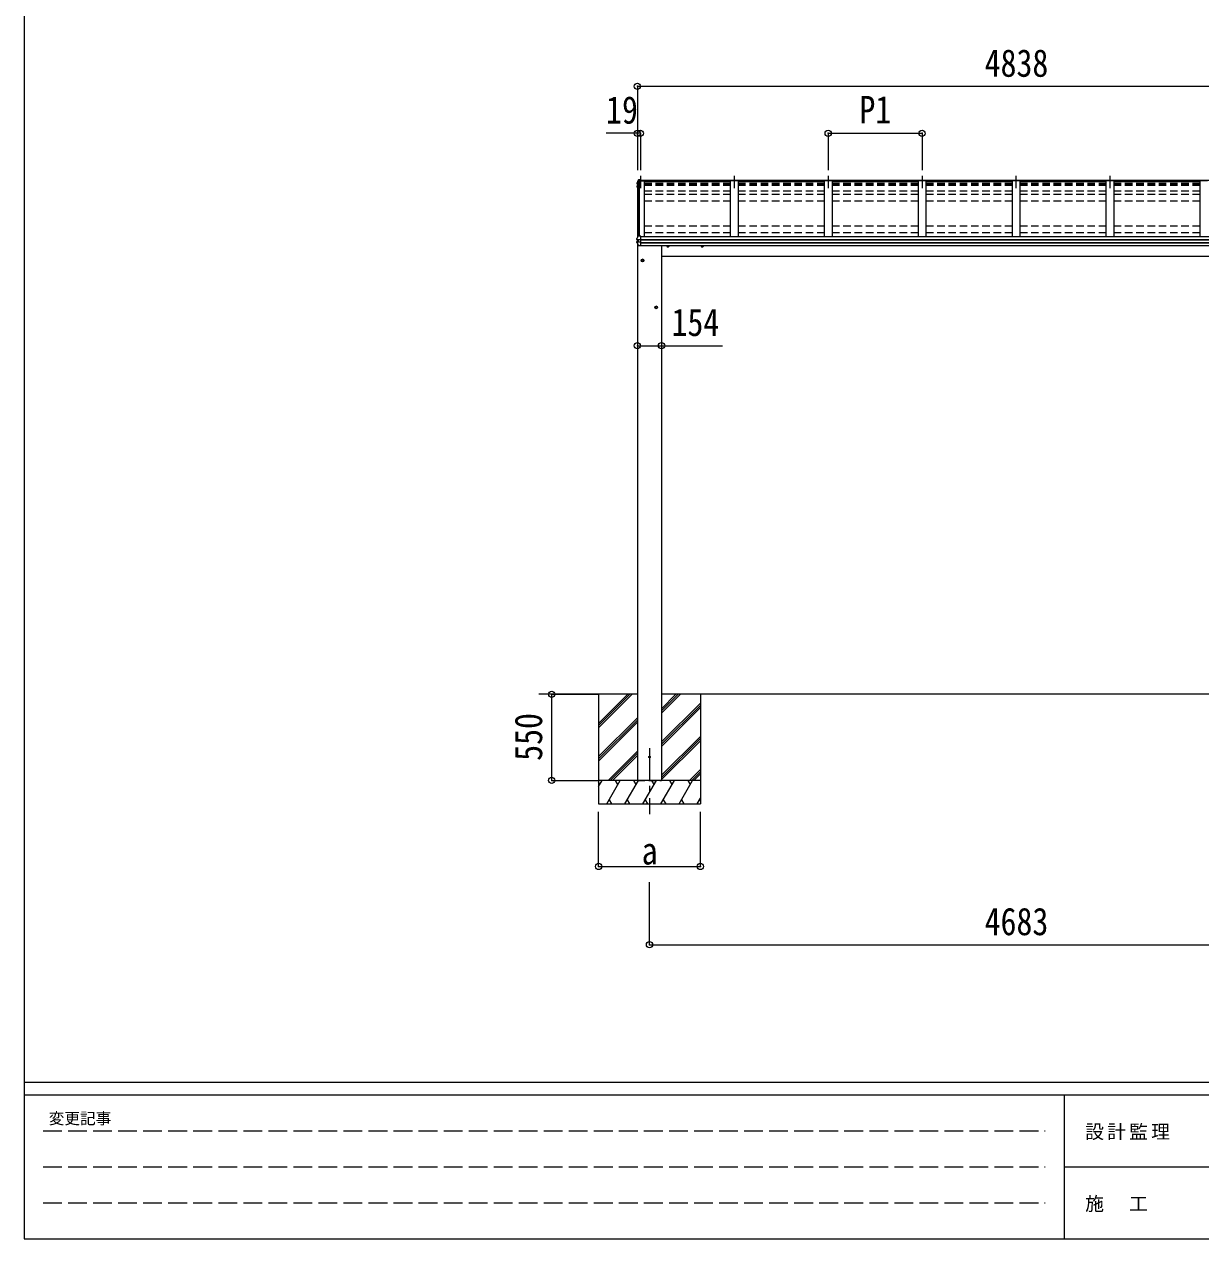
# Model space of a CAD drawing. Units: millimetres at full size, sheet at 1:40; some dimension numbers follow another scale. Extents: x -11243 to 11243, y -7760 to 7760.
# Drawn here: x -11243 to -3725, y -7760 to 0 of the extents above; entities that cross this region are included whole.
import ezdxf
from ezdxf.enums import TextEntityAlignment as Align

# ---------------------------------------------------------------- set-up
doc = ezdxf.new("R2010")
doc.units = ezdxf.units.MM
doc.header["$LTSCALE"] = 40
doc.header["$PDMODE"] = 32
doc.header["$PDSIZE"] = 40
for name, pattern in [('CHAIN1', [8, 5, -1, 1, -1]), ('DASHED1', [1.8, 1.2, -0.6]), ('DASHED3', [4, 3, -1])]:
    doc.linetypes.add(name, pattern=pattern)
for name, color, linetype, lineweight in [('0-0_0', 7, 'Continuous', 9), ('0-1_本体', 5, 'CHAIN1', 9), ('0-3_ELV2', 4, 'Continuous', 9), ('0-6_OTH_LINE', 6, 'Continuous', 9), ('F-0_240', 7, 'Continuous', 9)]:
    doc.layers.add(name, color=color, linetype=linetype, lineweight=lineweight)
doc.styles.add('ＭＳ ゴシック', font='')
doc.styles.get('ＭＳ ゴシック').set_extended_font_data('MS Gothic')

msp = doc.modelspace()

# ---------------------------------------------------------------- linework, layer by layer
at = {"layer": '0-0_0'}
for p, q in [((-7324.61, -4281.4), (-7954.22, -4281.4)), ((-7572.61, -4281.4), (-7572.61, -4981.4)), ((-7572.61, -4467.38), (-7386.63, -4281.4)), ((-7572.61, -4481.52), (-7372.48, -4281.4)), ((-7572.61, -4495.66), (-7358.34, -4281.4)), ((-7572.61, -4283.53), (-7570.47, -4281.4)), ((-7170.61, -4402.03), (-7049.97, -4281.4)), ((-7170.61, -4387.89), (-7064.12, -4281.4)), ((-7170.61, -4373.74), (-7078.26, -4281.4)), ((-2641.61, -4281.4), (-7170.61, -4281.4)), ((-7170.61, -4585.87), (-6922.61, -4337.88)), ((-6922.61, -4281.4), (-6922.61, -4981.4)), ((-7170.61, -4600.02), (-6922.61, -4352.02)), ((-7170.61, -4614.16), (-6922.61, -4366.16)), ((-7572.61, -4679.51), (-7324.61, -4431.51)), ((-7572.61, -4693.65), (-7324.61, -4445.65)), ((-7572.61, -4707.79), (-7324.61, -4459.79)), ((-7170.61, -4798.01), (-6922.61, -4550.01)), ((-7170.61, -4812.15), (-6922.61, -4564.15)), ((-7170.61, -4826.29), (-6922.61, -4578.29)), ((-7512.36, -4831.4), (-7324.61, -4643.64)), ((-7498.22, -4831.4), (-7324.61, -4657.78)), ((-7484.08, -4831.4), (-7324.61, -4671.92)), ((-6991.86, -4831.4), (-6922.61, -4762.14)), ((-6977.72, -4831.4), (-6922.61, -4776.28)), ((-6963.58, -4831.4), (-6922.61, -4790.42)), ((-6922.61, -4831.4), (-7572.61, -4831.4)), ((-7572.61, -4871.49), (-7549.46, -4831.4)), ((-7564.46, -4857.38), (-7572.61, -4843.26)), ((-7520.59, -4981.4), (-7433.99, -4831.4)), ((-7448.99, -4857.38), (-7463.99, -4831.4)), ((-7405.12, -4981.4), (-7318.52, -4831.4)), ((-7333.52, -4857.38), (-7348.52, -4831.4)), ((-7289.65, -4981.4), (-7203.05, -4831.4)), ((-7218.05, -4857.38), (-7233.05, -4831.4)), ((-7174.18, -4981.4), (-7087.58, -4831.4)), ((-7102.58, -4857.38), (-7117.58, -4831.4)), ((-7058.71, -4981.4), (-6972.11, -4831.4)), ((-7002.11, -4831.4), (-6987.11, -4857.38)), ((-7505.59, -4955.42), (-7490.59, -4981.4)), ((-7390.12, -4955.42), (-7375.12, -4981.4)), ((-7274.65, -4955.42), (-7259.65, -4981.4)), ((-7159.18, -4955.42), (-7144.18, -4981.4)), ((-7043.71, -4955.42), (-7028.71, -4981.4)), ((-6943.24, -4981.4), (-6922.61, -4945.66)), ((-6928.24, -4955.42), (-6922.61, -4965.18)), ((-7572.61, -4981.4), (-6922.61, -4981.4))]:
    msp.add_line(p, q, dxfattribs=at)
at = {"layer": '0-0_0', "linetype": 'DASHED1'}
msp.add_line((-7324.61, -4831.4), (-7170.61, -4831.4), dxfattribs=at)
at = {"layer": '0-1_本体'}
for p, q in [((-7306.11, -968.41), (-7306.11, -1047.67)), ((-6706.11, -968.41), (-6706.11, -1047.67)), ((-6106.11, -968.41), (-6106.11, -1047.67)), ((-5506.11, -968.41), (-5506.11, -1047.67)), ((-4906.11, -968.41), (-4906.11, -1047.67)), ((-4306.11, -968.41), (-4306.11, -1047.67)), ((-7247.61, -4625.45), (-7247.61, -5046.53))]:
    msp.add_line(p, q, dxfattribs=at)
at = {"layer": '0-3_ELV2'}
for p, q in [((-7325.11, -1018.13), (-7317.98, -999.58)), ((-7318.28, -999.42), (-7317.08, -999.36)), ((-7318.11, -999.89), (-7318.11, -1347.89)), ((-7317.98, -999.58), (-7281.11, -999.58)), ((-7316.94, -999.14), (-7317.31, -996.67)), ((-7317.08, -999.36), (-7317.31, -997.87)), ((-7303.11, -993.44), (-7317.27, -994.21)), ((-7306.11, -998.54), (-7316.94, -999.14)), ((-7316.94, -999.14), (-7316.94, -999.57)), ((-7316.94, -999.52), (-7306.11, -999.52)), ((-7312.41, -1353.26), (-7312.41, -999.58)), ((-7306.11, -996.3), (-7306.11, -999.52)), ((-7306.11, -996.3), (-7303.11, -996.3)), ((-7306.11, -999.58), (-7306.11, -996.3)), ((-7306.11, -996.3), (-2506.11, -996.3)), ((-7303.11, -996.3), (-7303.11, -993.44)), ((-7281.11, -999.58), (-7281.11, -1355.84)), ((-7281.11, -1004.98), (-6731.11, -1004.98)), ((-6681.11, -999.58), (-6731.11, -999.58)), ((-6731.11, -999.58), (-6731.11, -1355.84)), ((-6681.11, -999.58), (-6681.11, -1355.84)), ((-6681.11, -1004.98), (-6131.11, -1004.98)), ((-6081.11, -999.58), (-6131.11, -999.58)), ((-6131.11, -999.58), (-6131.11, -1355.84)), ((-6081.11, -999.58), (-6081.11, -1355.84)), ((-6081.11, -1004.98), (-5531.11, -1004.98)), ((-5481.11, -999.58), (-5531.11, -999.58)), ((-5531.11, -999.58), (-5531.11, -1355.84)), ((-5481.11, -999.58), (-5481.11, -1355.84)), ((-5481.11, -1004.98), (-4931.11, -1004.98)), ((-4881.11, -999.58), (-4931.11, -999.58)), ((-4931.11, -999.58), (-4931.11, -1355.84)), ((-4881.11, -999.58), (-4881.11, -1355.84)), ((-4881.11, -1004.98), (-4331.11, -1004.98)), ((-4281.11, -999.58), (-4331.11, -999.58)), ((-4331.11, -999.58), (-4331.11, -1355.84)), ((-4281.11, -999.58), (-4281.11, -1355.84)), ((-4281.11, -1004.98), (-3731.11, -1004.98)), ((-3681.11, -999.58), (-3731.11, -999.58)), ((-3731.11, -999.58), (-3731.11, -1355.84)), ((-7327.98, -1034.41), (-7327.98, -1038.46)), ((-7327.94, -1034.08), (-7327.95, -1034.14)), ((-7327.58, -1015.47), (-7327.58, -1019.48)), ((-7325.11, -1036.83), (-7326.93, -1037.18)), ((-7326.53, -1020.76), (-7325.11, -1021.03)), ((-7325.11, -1032.82), (-7326.24, -1032.96)), ((-7325.96, -1038.52), (-7325.11, -1038.36)), ((-7325.11, -1019.16), (-7325.67, -1019.05)), ((-7325.11, -1019.51), (-7325.67, -1019.4)), ((-7325.11, -1018.13), (-7325.11, -1362.41)), ((-7328.15, -1394.75), (-7328.15, -1388.22)), ((-7327.68, -1376.2), (-7327.68, -1369.69)), ((-7320.11, -1385.84), (-7327.34, -1387.24)), ((-7326.81, -1377.19), (-7326.88, -1377.18)), ((-7326.81, -1377.19), (-7326.8, -1377.19)), ((-7319.55, -1378.12), (-7325.93, -1377.33)), ((-7325.11, -1377.44), (-7325.11, -1386.81)), ((-7320.11, -1378.06), (-7320.11, -1391.85)), ((-7303.11, -1378.12), (-7317.9, -1378.22)), ((-7303.11, -1391.98), (-7317.9, -1391.78)), ((-7303.11, -1416.28), (-7303.11, -1352.81)), ((-7303.11, -1355.84), (-2509.11, -1355.84)), ((-7303.11, -1375.36), (-2509.11, -1375.36)), ((-7303.11, -1376.27), (-2509.11, -1376.27)), ((-7303.11, -1393.5), (-2509.11, -1393.5)), ((-7303.11, -1395.47), (-2509.11, -1395.47)), ((-7324.61, -1400.9), (-7324.61, -4831.4)), ((-7315.48, -1415.19), (-7315.47, -1415.21)), ((-7303.11, -1416.28), (-7314.69, -1415.66)), ((-7303.11, -1413.49), (-2509.11, -1413.49)), ((-7170.61, -1413.49), (-7170.61, -4831.4)), ((-7170.61, -1481.4), (-2641.61, -1481.4))]:
    msp.add_line(p, q, dxfattribs=at)
at = {"layer": '0-3_ELV2', "linetype": 'DASHED1'}
for p, q in [((-7281.11, -1015.1), (-6731.11, -1015.1)), ((-7281.11, -1019.94), (-6731.11, -1019.94)), ((-7281.11, -1021.48), (-6731.11, -1021.48)), ((-7281.11, -1023.44), (-6731.11, -1023.44)), ((-7281.11, -1027.21), (-6731.11, -1027.21)), ((-7281.11, -1064.52), (-6731.11, -1064.52)), ((-7281.11, -1085.67), (-6731.11, -1085.67)), ((-6681.11, -1015.1), (-6131.11, -1015.1)), ((-6681.11, -1019.94), (-6131.11, -1019.94)), ((-6681.11, -1021.48), (-6131.11, -1021.48)), ((-6681.11, -1023.44), (-6131.11, -1023.44)), ((-6681.11, -1027.21), (-6131.11, -1027.21)), ((-6681.11, -1064.52), (-6131.11, -1064.52)), ((-6681.11, -1085.67), (-6131.11, -1085.67)), ((-6081.11, -1015.1), (-5531.11, -1015.1)), ((-6081.11, -1019.94), (-5531.11, -1019.94)), ((-6081.11, -1021.48), (-5531.11, -1021.48)), ((-6081.11, -1023.44), (-5531.11, -1023.44)), ((-6081.11, -1027.21), (-5531.11, -1027.21)), ((-6081.11, -1064.52), (-5531.11, -1064.52)), ((-6081.11, -1085.67), (-5531.11, -1085.67)), ((-5481.11, -1015.1), (-4931.11, -1015.1)), ((-5481.11, -1019.94), (-4931.11, -1019.94)), ((-5481.11, -1021.48), (-4931.11, -1021.48)), ((-5481.11, -1023.44), (-4931.11, -1023.44)), ((-5481.11, -1027.21), (-4931.11, -1027.21)), ((-5481.11, -1064.52), (-4931.11, -1064.52)), ((-5481.11, -1085.67), (-4931.11, -1085.67)), ((-4881.11, -1015.1), (-4331.11, -1015.1)), ((-4881.11, -1019.94), (-4331.11, -1019.94)), ((-4881.11, -1021.48), (-4331.11, -1021.48)), ((-4881.11, -1023.44), (-4331.11, -1023.44)), ((-4881.11, -1027.21), (-4331.11, -1027.21)), ((-4881.11, -1064.52), (-4331.11, -1064.52)), ((-4881.11, -1085.67), (-4331.11, -1085.67)), ((-4281.11, -1015.1), (-3731.11, -1015.1)), ((-4281.11, -1019.94), (-3731.11, -1019.94)), ((-4281.11, -1021.48), (-3731.11, -1021.48)), ((-4281.11, -1023.44), (-3731.11, -1023.44)), ((-4281.11, -1027.21), (-3731.11, -1027.21)), ((-4281.11, -1064.52), (-3731.11, -1064.52)), ((-4281.11, -1085.67), (-3731.11, -1085.67)), ((-7281.11, -1128.19), (-6731.11, -1128.19)), ((-6681.11, -1128.19), (-6131.11, -1128.19)), ((-6081.11, -1128.19), (-5531.11, -1128.19)), ((-5481.11, -1128.19), (-4931.11, -1128.19)), ((-4881.11, -1128.19), (-4331.11, -1128.19)), ((-4281.11, -1128.19), (-3731.11, -1128.19)), ((-7281.11, -1288.46), (-6731.11, -1288.46)), ((-6681.11, -1288.46), (-6131.11, -1288.46)), ((-6081.11, -1288.46), (-5531.11, -1288.46)), ((-5481.11, -1288.46), (-4931.11, -1288.46)), ((-4881.11, -1288.46), (-4331.11, -1288.46)), ((-4281.11, -1288.46), (-3731.11, -1288.46)), ((-7281.11, -1330.97), (-6731.11, -1330.97)), ((-6681.11, -1330.97), (-6131.11, -1330.97)), ((-6081.11, -1330.97), (-5531.11, -1330.97)), ((-5481.11, -1330.97), (-4931.11, -1330.97)), ((-4881.11, -1330.97), (-4331.11, -1330.97)), ((-4281.11, -1330.97), (-3731.11, -1330.97))]:
    msp.add_line(p, q, dxfattribs=at)
at = {"layer": '0-3_ELV2'}
for points in [[(-7319.91, -995.42), (-7324.16, -1006.03), (-7327.5, -1014.97), (-7327.57, -1015.25), (-7327.57, -1015.31)], [(-7319.91, -998.99), (-7320.91, -1001.48), (-7321.89, -1003.97), (-7322.86, -1006.47), (-7323.82, -1008.98), (-7324.76, -1011.49), (-7325.69, -1014.01), (-7326.6, -1016.53), (-7327.51, -1019.05)], [(-7303.11, -995.87), (-7317.31, -996.67), (-7317.31, -997.87), (-7318.42, -997.93)], [(-7317, -999.57), (-7317.08, -999.01), (-7317.08, -999.36)], [(-7327.95, -1034.09), (-7327.98, -1034.27), (-7327.98, -1034.41)], [(-7327.81, -1039.1), (-7326.35, -1041.64), (-7325.11, -1043.77)], [(-7327.57, -1015.31), (-7327.58, -1015.41), (-7327.58, -1015.47)], [(-7327.62, -1369.36), (-7327.67, -1369.57), (-7327.68, -1369.69)], [(-7319.74, -1348.55), (-7320.78, -1351.14), (-7321.8, -1353.72), (-7322.81, -1356.32), (-7323.8, -1358.91), (-7324.78, -1361.52), (-7325.74, -1364.13), (-7326.69, -1366.74), (-7327.62, -1369.36)], [(-7324.33, -1377.42), (-7325.57, -1377.37), (-7326.8, -1377.19)], [(-7319.55, -1378.12), (-7319.31, -1378.15), (-7319.16, -1378.17)], [(-7303.11, -1352.81), (-7317.11, -1353.49), (-7317.11, -1347.84), (-7318.87, -1347.93)], [(-7130.11, -1421.19), (-7136.61, -1417.44), (-7136.61, -1413.49)], [(-7130.11, -1421.19), (-7123.61, -1417.44), (-7123.61, -1413.49)], [(-6910.12, -1421.19), (-6916.62, -1417.44), (-6916.62, -1413.49)], [(-6910.12, -1421.19), (-6903.62, -1417.44), (-6903.62, -1413.49)], [(-7291.61, -1516.19), (-7298.11, -1512.44), (-7298.11, -1504.93), (-7291.61, -1501.18)], [(-7291.61, -1516.19), (-7285.11, -1512.44), (-7285.11, -1504.93), (-7291.61, -1501.18)], [(-7204.61, -1816.19), (-7211.11, -1812.44), (-7211.11, -1804.93), (-7204.61, -1801.18)], [(-7204.61, -1816.19), (-7198.11, -1812.44), (-7198.11, -1804.93), (-7204.61, -1801.18)]]:
    msp.add_lwpolyline(points, dxfattribs=at)
for centre, radius in [((-7291.61, -1508.69), 8.5), ((-7291.61, -1508.69), 7.7), ((-7291.61, -1508.69), 6.5), ((-7204.61, -1808.69), 8.5), ((-7204.61, -1808.69), 7.7), ((-7204.61, -1808.69), 6.5), ((-7247.61, -4681.4), 5)]:
    msp.add_circle(centre, radius, dxfattribs=at)
for centre, radius, start, end in [((-6856.17, -1185.98), 498.52, 158.04646, 160.43093), ((-7318.34, -999.63), 1.7, 92.9577, 157.99775), ((-7317.69, -996.79), 2.62, 80.76, 148.16555), ((-7318.27, -999.72), 0.3, 92.95769, 158.00506), ((-7326.68, -1038.46), 1.3, 100.8784, 209.72862), ((-7326.68, -1034.37), 1.3, 99.76805, 169.97457), ((-7326.28, -1019.48), 1.3, 160.55137, 259.11062), ((-7326.23, -1035.29), 2.32, 92.65141, 119.69627), ((-7325.9, -1038.81), 0.299, 100.87832, 209.80871), ((-6893.34, -790.2), 499.04, 209.85327, 210.09589), ((-6893.34, -790.55), 499.04, 209.85327, 210.09589), ((-7325.62, -1019.11), 0.299, 160.48478, 259.11069), ((-7325.62, -1018.76), 0.3, 212.93591, 259.04607), ((-7327.15, -1388.22), 0.998, 100.914, 179.94879), ((-7327.15, -1394.75), 1, 180, 210.67851), ((-6933.2, -1161.05), 459.05, 210.67556, 213.61643), ((-7326.68, -1376.2), 1, 180, 258.54639), ((-7320.45, -1375.5), 16.37, 271.41275, 274.51688), ((-7318.82, -1348.93), 1, 92.95955, 157.94622), ((-7314.64, -1414.66), 1, 213.61937, 266.89265), ((-7130.11, -1413.69), 8.5, 178.68482, 1.31518), ((-7130.11, -1413.69), 7.7, 178.54815, 1.45185), ((-7130.11, -1413.69), 6.5, 178.27991, 1.72009), ((-6910.12, -1413.69), 8.5, 178.68472, 1.31528), ((-6910.12, -1413.69), 7.7, 178.54804, 1.45196), ((-6910.12, -1413.69), 6.5, 178.27976, 1.72024)]:
    msp.add_arc(centre, radius, start, end, dxfattribs=at)
for centre, major_axis, ratio, start_param, end_param in [((-7319.11, -1391.66), (1, 0.195), 0.067217, 3.1284981, 3.4826308), ((-7319.26, -1370.6), (9.96, -2.12), 0.734427, 4.8771941, 5.0024979), ((-7319.26, -1399.38), (9.97, 1.96), 0.736539, 1.29146, 1.4167637)]:
    msp.add_ellipse(centre, major_axis=major_axis, ratio=ratio, start_param=start_param, end_param=end_param, dxfattribs=at)
at = {"layer": '0-6_OTH_LINE'}
for p, q in [((-7325.11, -396.3), (-7325.11, -931.77)), ((-7325.11, -396.3), (-2487.11, -396.3)), ((-7325.11, -696.3), (-7525.33, -696.3)), ((-7325.11, -696.3), (-7325.11, -931.77)), ((-7306.11, -696.3), (-7325.11, -696.3)), ((-7306.11, -696.3), (-7306.11, -931.77)), ((-6106.11, -696.3), (-6106.11, -931.77)), ((-6106.11, -696.3), (-5506.11, -696.3)), ((-5506.11, -696.3), (-5506.11, -931.77)), ((-7324.61, -2054.08), (-7170.61, -2054.08)), ((-7872.61, -4281.4), (-7573.61, -4281.4)), ((-7872.61, -4831.4), (-7872.61, -4281.4)), ((-7872.61, -4831.4), (-7573.61, -4831.4)), ((-7572.61, -5381.38), (-7572.61, -5031.4)), ((-6922.61, -5381.38), (-6922.61, -5031.4)), ((-7572.61, -5381.38), (-6922.61, -5381.38)), ((-7247.61, -5881.4), (-7247.61, -5481.4)), ((-7247.61, -5881.4), (-2564.61, -5881.4))]:
    msp.add_line(p, q, dxfattribs=at)
at = {"layer": '0-6_OTH_LINE', "lineweight": 18}
msp.add_line((-7170.61, -2054.08), (-6781.4, -2054.08), dxfattribs=at)
at = {"layer": '0-6_OTH_LINE'}
for p in [(-7325.11, -396.3), (-7325.11, -696.3), (-7306.11, -696.3), (-6106.11, -696.3), (-5506.11, -696.3), (-7324.61, -2054.08), (-7170.61, -2054.08), (-7872.61, -4281.4), (-7872.61, -4831.4), (-7572.61, -5381.38), (-6922.61, -5381.38), (-7247.61, -5881.4)]:
    msp.add_point(p, dxfattribs=at)
at = {"layer": 'F-0_240', "color": 5}
for p, q in [((-11242.74, 7760), (-11242.74, -7760)), ((-11242.74, -6760), (10677.26, -6760)), ((-11242.74, -6840), (7121.58, -6840)), ((-4598.42, -6840), (-4598.42, -7760)), ((-4598.42, -7300), (3601.58, -7300)), ((-11242.74, -7760), (10677.26, -7760))]:
    msp.add_line(p, q, dxfattribs=at)
at = {"layer": 'F-0_240', "color": 4, "linetype": 'DASHED3'}
for p, q in [((-11122.75, -7070), (-4718.42, -7070)), ((-11122.75, -7300), (-4718.42, -7300)), ((-11122.75, -7530), (-4718.42, -7530))]:
    msp.add_line(p, q, dxfattribs=at)

# ---------------------------------------------------------------- texts
at = {"layer": '0-6_OTH_LINE', "color": 7, "style": 'ＭＳ ゴシック', "width": 0.85}
for s, p in [('4838', (-5106.11, -388.3)), ('19', (-7525, -687.89)), ('P1', (-5906.11, -686.3)), ('154', (-7107.11, -2044.66)), ('a', (-7297.61, -5421.38)), ('4683', (-5106.11, -5873.4))]:
    msp.add_text(s, height=176, dxfattribs=at).set_placement(p, align=Align.BOTTOM_LEFT)
msp.add_text('550', height=176, rotation=90, dxfattribs=at).set_placement((-7880.61, -4706.4), align=Align.BOTTOM_LEFT)
at = {"layer": 'F-0_240', "style": 'ＭＳ ゴシック'}
msp.add_text('変更記事', height=73.31, dxfattribs=at).set_placement((-11086.44, -7050), align=Align.BOTTOM_LEFT)
at = {"layer": 'F-0_240', "char_height": 87.98, "attachment_point": 7, "style": 'ＭＳ ゴシック'}
for s, insert in [('\\T1.17;設計監理', (-4463.32, -7130)), ('\\T1.17;施\u3000工', (-4463.32, -7590))]:
    msp.add_mtext(s, dxfattribs=dict(at, insert=insert))

doc.saveas('drawing.dxf')
